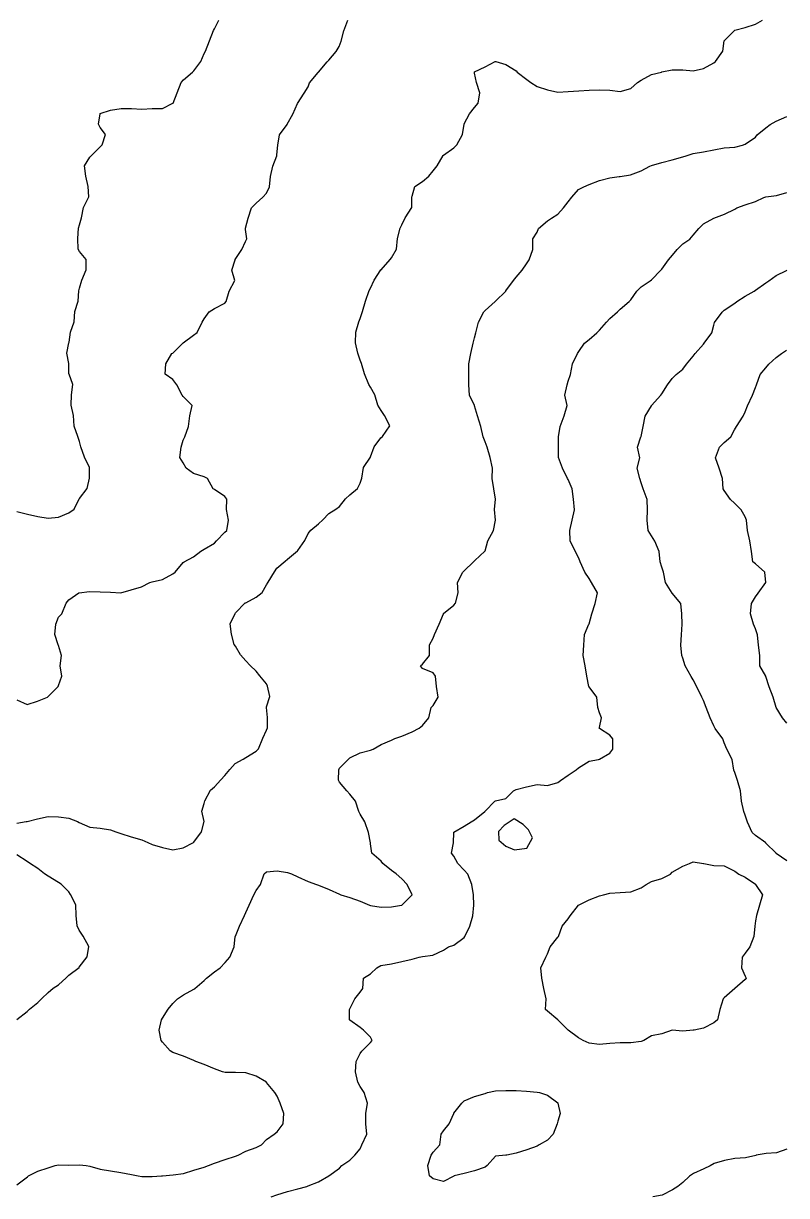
# Model space of a CAD drawing. Extents: x 597 to 1462, y 540 to 1101.
# Drawn here: x 962.3 to 1034, y 784.8 to 895 of the extents above; entities that cross this region are included whole.
import ezdxf

# ---------------------------------------------------------------- set-up
doc = ezdxf.new("R2010")
doc.units = 0
doc.layers.add('TEST', color=7, linetype='CONTINUOUS')

msp = doc.modelspace()

# ---------------------------------------------------------------- linework, layer by layer
at = {"layer": 'TEST', "color": 7}
for points in [[(961.63734, 831.398982), (962.615691, 830.979712), (963.594099, 831.286996), (964.525828, 831.678241), (964.572846, 831.710753), (965.519617, 832.657524), (965.552129, 832.746311), (965.878321, 833.635706), (965.714999, 834.614142), (965.831642, 835.59255), (965.552129, 836.524278), (965.540275, 836.570478), (965.224779, 837.548886), (965.306228, 838.527238), (965.550943, 839.179482), (965.877023, 839.505646), (966.284636, 840.484054), (966.529351, 840.810218), (967.461108, 841.462462), (967.50807, 841.470646), (968.486421, 841.602754), (969.464829, 841.577919), (970.443237, 841.5206), (971.421589, 841.46963), (972.399912, 841.7422), (973.37832, 842.038026), (974.139276, 842.4407), (974.356559, 842.518735), (975.33491, 842.733986), (976.313318, 843.255815), (976.530573, 843.419052), (977.291585, 844.332238), (977.380401, 844.397516), (978.269768, 844.863352), (978.942388, 845.375868), (979.248091, 845.579632), (980.226414, 846.131885), (980.430179, 846.35405), (981.204738, 847.162306), (981.400318, 847.332458), (981.547242, 848.310894), (981.359395, 849.289302), (981.400797, 850.267598), (981.205217, 850.512341), (980.226922, 851.176212), (980.104522, 851.246288), (979.574566, 852.224611), (979.248486, 852.375205), (978.270078, 852.681303), (977.558596, 853.203104), (977.291755, 853.69228), (976.96559, 854.181512), (977.096175, 855.159863), (977.291755, 855.812107), (977.454992, 856.138187), (977.781128, 857.116623), (977.914534, 858.094946), (978.130632, 859.073354), (977.292009, 859.911921), (977.183127, 860.051847), (976.68032, 861.030255), (976.313318, 861.519402), (975.579512, 862.008578), (975.660905, 862.986986), (976.224306, 863.965338), (976.313064, 863.99785), (977.259892, 864.944649), (977.292404, 864.965251), (978.270812, 865.679838), (978.59692, 865.924581), (979.086152, 866.902904), (979.249389, 867.229068), (979.738565, 867.881228), (980.227797, 868.207392), (981.206149, 868.696568), (981.328464, 868.85989), (981.625531, 869.838213), (982.153089, 870.816536), (981.858477, 871.794944), (982.1707, 872.773409), (982.182553, 872.794011), (982.794016, 873.7532), (983.161102, 874.486921), (983.283417, 874.731608), (983.161102, 875.621087), (983.144451, 875.709903), (983.161102, 875.756864), (983.405817, 876.688593), (983.720043, 877.667057), (984.139369, 878.08627), (984.791613, 878.645352), (985.11772, 879.036597), (985.411119, 879.623619), (985.508937, 880.602027), (985.729098, 881.580379), (986.082271, 882.558787), (986.094125, 882.647574), (986.203006, 883.537026), (986.33884, 884.515377), (987.058845, 885.4937), (987.070698, 885.514303), (987.614258, 886.473548), (988.037027, 887.451956), (988.04888, 887.472558), (988.660371, 888.431803), (989.027458, 889.018825), (989.178023, 889.410042), (989.989864, 890.388393), (990.005668, 890.408996), (990.821008, 891.368241), (990.984246, 891.531055), (991.683084, 892.346395), (991.962597, 892.83557), (992.158149, 893.324803), (992.382008, 894.303154), (992.778078, 895.281449)], [(961.643718, 819.808369), (962.533198, 819.971606), (962.621985, 819.979509), (963.600393, 820.237262), (964.578744, 820.45954), (965.557039, 820.42288), (966.535476, 820.297319), (967.350731, 819.971155), (967.514053, 819.882368), (968.492376, 819.444472), (969.470784, 819.348657), (970.449136, 819.188722), (970.938312, 818.993142), (971.427544, 818.842576), (972.405895, 818.548332), (973.384303, 818.259421), (973.971326, 818.014734), (974.362457, 817.819069), (975.340865, 817.525699), (976.319217, 817.32439), (977.297568, 817.497054), (978.265224, 818.015044), (978.277077, 818.026898), (979.010883, 818.994468), (979.248176, 819.972876), (979.046104, 820.9512), (979.255598, 821.685006), (979.336963, 821.929721), (979.842479, 822.908016), (980.233667, 823.234208), (980.835732, 823.886424), (981.21216, 824.293981), (981.668767, 824.864719), (982.190596, 825.423773), (982.924374, 825.843127), (983.169089, 825.982629), (984.147412, 826.576679), (984.373331, 826.821366), (984.783485, 827.799689), (985.12599, 828.560645), (985.207467, 828.777984), (985.215652, 829.756279), (985.126836, 830.68812), (985.126836, 830.73511), (985.126836, 830.746964), (985.441175, 831.714619), (985.221381, 832.692971), (985.126836, 832.902464), (984.493784, 833.671209), (984.148428, 834.122708), (983.577718, 834.649533), (983.170105, 835.094287), (982.680929, 835.627969), (982.191753, 836.466536), (982.069354, 836.606433), (981.824667, 837.58487), (981.702352, 838.563193), (982.167652, 839.541601), (982.192487, 839.587772), (983.1243, 840.519614), (983.17129, 840.527516), (984.149614, 841.062242), (984.708696, 841.49709), (985.127937, 842.230896), (985.291287, 842.475611), (985.889118, 843.453906), (986.106458, 843.780099), (986.889116, 844.432371), (987.084781, 844.627894), (988.039285, 845.410666), (988.06412, 845.435502), (988.716364, 846.390034), (989.042528, 847.042221), (989.287272, 847.368385), (990.021049, 847.955379), (990.412181, 848.346624), (990.999232, 848.933674), (991.651447, 849.324891), (991.97764, 849.569577), (992.564577, 850.303355), (992.955794, 850.694515), (993.6896, 851.281537), (993.934314, 851.77077), (994.097157, 852.259945), (994.26045, 853.238297), (994.896636, 854.216705), (994.91244, 854.249217), (995.238604, 855.196016), (995.890848, 856.034583), (996.030746, 856.174593), (996.729584, 857.152945), (996.217097, 858.131353), (995.891018, 858.620529), (995.597563, 859.109704), (995.320534, 860.088112), (994.912976, 860.786895), (994.735007, 861.066408), (994.342126, 862.044759), (994.065096, 863.023082), (993.934568, 863.349275), (993.704219, 864.00149), (993.477905, 864.979898), (993.527294, 865.95825), (993.79532, 866.936602), (993.935218, 867.262766), (994.152529, 867.91501), (994.424224, 868.893418), (994.791339, 869.871741), (994.913626, 870.116428), (995.23979, 870.850234), (995.879954, 871.828557), (995.891808, 871.84041), (996.747872, 872.805046), (996.870272, 872.968283), (997.359363, 873.783623), (997.45721, 874.761975), (997.685556, 875.740383), (997.84885, 876.066434), (998.174957, 876.718706), (998.780606, 877.697114), (998.780606, 878.675466), (998.827596, 878.764337), (999.072283, 879.653704), (999.806089, 880.142936), (1000.393111, 880.632112), (1000.784356, 881.121288), (1001.175544, 881.610464), (1001.748794, 882.588872), (1001.760647, 882.605523), (1002.738999, 883.288331), (1003.018512, 883.567844), (1003.554254, 884.546196), (1003.698272, 885.524604), (1003.718874, 885.557116), (1004.208106, 886.503915), (1004.697282, 887.090852), (1005.023362, 887.482097), (1005.186684, 888.46042), (1004.86052, 889.438828), (1004.697282, 890.328308), (1004.685429, 890.417067), (1004.697282, 890.437669), (1005.675634, 890.907654), (1006.622518, 891.39683), (1006.65503, 891.409812), (1006.687542, 891.39683), (1007.634341, 891.130045), (1008.612664, 890.540765), (1008.701451, 890.418478), (1009.590931, 889.71964), (1009.982063, 889.440127), (1010.569085, 889.073068), (1011.547493, 888.74936), (1012.525844, 888.522707), (1013.504252, 888.592021), (1014.482604, 888.657299), (1015.461012, 888.705869), (1016.439335, 888.742502), (1017.417743, 888.705869), (1018.396067, 888.583469), (1019.374418, 888.880593), (1020.026747, 889.439675), (1020.352826, 889.656873), (1021.331262, 890.200433), (1022.262991, 890.417773), (1022.309981, 890.429626), (1023.288304, 890.636269), (1024.266712, 890.636269), (1025.24512, 890.540934), (1026.223472, 890.744727), (1027.201823, 891.288287), (1027.365117, 891.397112), (1028.040616, 892.375464), (1028.164201, 893.353815), (1028.180852, 893.370466), (1029.143174, 894.332788), (1029.159825, 894.344641), (1030.138176, 894.610184), (1031.1165, 894.917862), (1031.768828, 895.309079)], [(961.65512, 849.105576), (962.633528, 848.866562), (963.611851, 848.638272), (964.590259, 848.484461), (965.56861, 848.589137), (966.547018, 848.996694), (967.036194, 849.322859), (967.501466, 850.30121), (967.526301, 850.333722), (968.260079, 851.280521), (968.480579, 852.258845), (968.488764, 853.237168), (968.018694, 854.215576), (967.651693, 855.193984), (967.529293, 855.68316), (967.38979, 856.172336), (967.040286, 857.150687), (966.986128, 858.129095), (966.74717, 859.107503), (966.775957, 860.085826), (966.917125, 861.064178), (966.550038, 862.026499), (966.541854, 862.04315), (966.541854, 863.021502), (966.352821, 863.99991), (966.543096, 864.978318), (966.55128, 865.02449), (966.691262, 865.956303), (967.040653, 866.934654), (967.110757, 867.913062), (967.39964, 868.89147), (967.460177, 869.869822), (967.530252, 870.114537), (967.756171, 870.848314), (968.159241, 871.826638), (968.151339, 872.805074), (967.5287, 873.566002), (967.398172, 873.783313), (967.36566, 874.761664), (967.453686, 875.740072), (967.528531, 876.066124), (967.724196, 876.718396), (967.919776, 877.696804), (968.398086, 878.675155), (968.343956, 879.653563), (968.115638, 880.631915), (968.017848, 881.610323), (968.506939, 882.42555), (968.670261, 882.5889), (969.485601, 883.404127), (969.681181, 883.567421), (969.974579, 884.545772), (969.485432, 885.198016), (969.32211, 885.52418), (969.47149, 886.502588), (969.483343, 886.518393), (970.461751, 886.828612), (971.440074, 886.991849), (972.418426, 886.991849), (973.396834, 886.93769), (974.37527, 886.991849), (975.353565, 886.991849), (976.300393, 887.481025), (976.332905, 887.50586), (976.724121, 888.460392), (977.093606, 889.438744), (977.310889, 889.68343), (978.149513, 890.417208), (978.289467, 890.526061), (978.941739, 891.395729), (979.267818, 892.178388), (979.376671, 892.374024), (979.75722, 893.352376), (980.148464, 894.330699), (980.246226, 894.494021), (980.653783, 895.309305)], [(961.653567, 785.841203), (962.631975, 786.58754), (962.754262, 786.668989), (963.610383, 787.097036), (964.588735, 787.430114), (965.24095, 787.647341), (965.567143, 787.717416), (966.545466, 787.68863), (967.52379, 787.721142), (968.176118, 787.645478), (968.502198, 787.593718), (969.480634, 787.289229), (970.459042, 787.155822), (971.437393, 786.992585), (972.415688, 786.788736), (973.068045, 786.666421), (973.394096, 786.625809), (974.372533, 786.613956), (975.261928, 786.668114), (975.350715, 786.676016), (976.32901, 786.765227), (977.307474, 786.884748), (978.28577, 787.201006), (979.264206, 787.482579), (979.655422, 787.645873), (980.242388, 787.855367), (981.220796, 788.221183), (982.199148, 788.515428), (982.443834, 788.624281), (983.177612, 788.991339), (984.155964, 789.345331), (984.645139, 789.602689), (985.134372, 790.091837), (985.83321, 790.581012), (986.11261, 790.798295), (986.68332, 791.559251), (986.764769, 792.537603), (986.392038, 793.516011), (986.112526, 794.168254), (985.895214, 794.494419), (985.134287, 795.45897), (985.109451, 795.470823), (984.154919, 796.029905), (983.176596, 796.340462), (982.198188, 796.383473), (981.21978, 796.391375), (980.975037, 796.452674), (980.241259, 796.71943), (979.262964, 797.130007), (978.480249, 797.431167), (978.284612, 797.506012), (977.306204, 797.919947), (976.327853, 798.269451), (976.048368, 798.409349), (975.34953, 799.224689), (975.209604, 799.387926), (975.023337, 800.366334), (975.260714, 801.344686), (975.34953, 801.484583), (975.883184, 802.32315), (976.327853, 802.86671), (976.762701, 803.301558), (977.306261, 803.677648), (978.284669, 804.225441), (978.373484, 804.279599), (979.262851, 805.032201), (979.472458, 805.258007), (980.241118, 805.855952), (980.767942, 806.2365), (981.219526, 806.725648), (981.671053, 807.214823), (982.075788, 808.193231), (982.189891, 809.171583), (982.198075, 809.192185), (982.574531, 810.15143), (983.054309, 811.129754), (983.176709, 811.409266), (983.482327, 812.108077), (983.929198, 813.086513), (984.15506, 813.505754), (984.546249, 814.064808), (984.888754, 815.043273), (985.133468, 815.238824), (986.111876, 815.344404), (987.0902, 815.18317), (987.481416, 815.043273), (988.068467, 814.776403), (989.04679, 814.344434), (989.829477, 814.064921), (990.025142, 814.007574), (991.003437, 813.575915), (991.981873, 813.144312), (992.121375, 813.086993), (992.960055, 812.842278), (993.938378, 812.481372), (994.808103, 812.108585), (994.916871, 812.067945), (995.895279, 811.938715), (996.873687, 811.963551), (997.820514, 812.110448), (997.853026, 812.122301), (998.819327, 813.08863), (998.342202, 814.066953), (997.853026, 814.593806), (997.319344, 815.045276), (996.874675, 815.371441), (996.059335, 816.023684), (995.896041, 816.240996), (995.040005, 817.001951), (994.917633, 817.891318), (994.90578, 817.980134), (994.700322, 818.958457), (994.35872, 819.936893), (993.939394, 820.670671), (993.808867, 820.915358), (993.482702, 821.893709), (992.960902, 822.545925), (992.681474, 822.872117), (991.982635, 823.687372), (991.879511, 823.850694), (991.916143, 824.829018), (991.98145, 824.99234), (992.79679, 825.80768), (992.960027, 825.970494), (993.938322, 826.418945), (994.916786, 826.677178), (995.161473, 826.786003), (995.895251, 827.205357), (996.873659, 827.624598), (997.199767, 827.764496), (997.85201, 828.009211), (998.830418, 828.416824), (999.482662, 828.742932), (999.808826, 828.987619), (1000.395877, 829.721396), (1000.624166, 830.699833), (1000.787093, 830.895413), (1001.276269, 831.6781), (1001.113004, 832.656508), (1001.031554, 833.634831), (1000.786868, 833.960967), (999.808516, 834.368524), (999.61288, 834.613239), (999.808516, 834.753165), (1000.46076, 835.591788), (1000.46076, 836.57014), (1000.786868, 837.222412), (1000.926822, 837.548548), (1001.346176, 838.526899), (1001.754495, 839.505222), (1001.766348, 839.517076), (1002.744756, 840.320308), (1002.907993, 840.483546), (1003.136396, 841.461869), (1003.07109, 842.440277), (1003.600934, 843.418629), (1003.723333, 843.541028), (1004.579454, 844.397037), (1004.701741, 844.519436), (1005.666405, 845.375501), (1005.678258, 845.422519), (1005.922973, 846.354276), (1006.461115, 847.332684), (1006.645998, 848.311007), (1006.575161, 849.289415), (1006.647579, 850.267767), (1006.506016, 851.246175), (1006.355422, 852.224526), (1006.387934, 853.20285), (1006.165741, 854.181258), (1005.860066, 855.159666), (1005.676734, 855.648729), (1005.513441, 856.138017), (1005.285123, 857.116312), (1004.955685, 858.094777), (1004.698326, 859.053966), (1004.690424, 859.074568), (1004.207373, 860.052976), (1004.153242, 861.031327), (1004.153242, 862.009735), (1004.137438, 862.988087), (1004.329716, 863.966495), (1004.574431, 864.944818), (1004.696746, 865.43405), (1004.794621, 865.923226), (1005.052374, 866.901578), (1005.577138, 867.879929), (1005.6749, 868.002301), (1006.639451, 868.858394), (1006.651304, 868.870247), (1007.618931, 869.837931), (1007.630785, 869.854582), (1008.364562, 870.816931), (1008.609277, 871.143067), (1009.16836, 871.795226), (1009.587629, 872.382333), (1009.832316, 872.773493), (1010.17482, 873.75193), (1010.17482, 874.730253), (1010.566037, 875.382497), (1010.706019, 875.708604), (1011.544586, 876.442382), (1011.935802, 876.687069), (1012.522796, 877.054155), (1013.0663, 877.665646), (1013.501204, 878.224728), (1013.827256, 878.644054), (1014.4795, 879.377776), (1014.968675, 879.622462), (1015.457936, 879.839802), (1016.436259, 880.233868), (1017.414695, 880.492045), (1018.304062, 880.60087), (1018.392878, 880.608772), (1019.371286, 880.763938), (1020.349694, 881.134665), (1021.164921, 881.579335), (1021.328271, 881.644641), (1022.306594, 881.924549), (1023.284918, 882.177053), (1024.263326, 882.454449), (1024.589433, 882.557573), (1025.241762, 882.753153), (1026.220085, 882.918056), (1027.198408, 883.101444), (1028.176816, 883.31057), (1029.155224, 883.352763), (1029.88903, 883.536094), (1030.133745, 883.633856), (1031.112097, 884.29705), (1031.262662, 884.514248), (1032.090505, 885.186953), (1032.498118, 885.4926), (1033.068828, 885.790485), (1034.047236, 886.245315)], [(985.548533, 784.707516), (986.107558, 784.877753), (987.085966, 785.196918), (988.06429, 785.441605), (988.902885, 785.68632), (989.042839, 785.73489), (990.02119, 786.105137), (990.987491, 786.664248), (990.999344, 786.680899), (991.977752, 787.398618), (992.222439, 787.643333), (992.956245, 788.132509), (993.445421, 788.621741), (993.934597, 789.208792), (994.097524, 789.599923), (994.545918, 790.578331), (994.467884, 791.556655), (994.476068, 792.535006), (994.631573, 793.513414), (994.299679, 794.491822), (993.932678, 795.07876), (993.715366, 795.470004), (993.498027, 796.448328), (993.565732, 797.426736), (993.932819, 798.160542), (994.095689, 798.405257), (994.910973, 799.220484), (995.07421, 799.383721), (994.910973, 799.709914), (994.258757, 800.362129), (993.932565, 800.606872), (992.954241, 801.309126), (992.929406, 801.341638), (992.921221, 802.319933), (992.953733, 802.366951), (993.442909, 803.29868), (993.932057, 803.950923), (994.1768, 804.277088), (994.258249, 805.255439), (994.910465, 805.646656), (995.497515, 806.233621), (995.88876, 806.429258), (996.867083, 806.58925), (997.845491, 806.804049), (998.823814, 807.048792), (999.476086, 807.211606), (999.802251, 807.28727), (1000.780546, 807.407609), (1001.75901, 807.896757), (1002.24813, 808.190183), (1002.737418, 808.362847), (1003.715713, 809.079607), (1003.785817, 809.168366), (1004.259443, 810.146774), (1004.531166, 811.125125), (1004.621618, 812.103533), (1004.592832, 813.081856), (1004.420112, 814.060264), (1004.042019, 815.038616), (1003.715967, 815.4151), (1003.113874, 816.01708), (1002.737362, 816.716032), (1002.520051, 816.995432), (1002.718171, 817.97384), (1002.726355, 818.952192), (1002.738208, 818.972794), (1003.71656, 819.540597), (1004.368804, 819.931757), (1004.694968, 820.127393), (1005.6495, 820.910108), (1005.674336, 820.956252), (1006.606064, 821.888093), (1006.653054, 821.904744), (1007.631377, 822.133034), (1008.365183, 822.86684), (1008.609898, 822.975693), (1009.588193, 823.233841), (1010.566658, 823.454003), (1011.545066, 823.356241), (1012.523361, 823.649583), (1012.768076, 823.845248), (1013.501882, 824.334423), (1014.23566, 824.823571), (1014.480346, 825.019236), (1015.458782, 825.638826), (1016.348178, 825.802176), (1016.436965, 825.827012), (1017.41526, 826.39013), (1017.694773, 826.781375), (1017.694773, 827.759698), (1017.41526, 828.085834), (1016.436965, 828.706469), (1016.412129, 828.738981), (1016.436965, 828.827796), (1016.632516, 829.717276), (1016.436965, 830.206424), (1016.297039, 830.695571), (1016.19225, 831.674007), (1015.458528, 832.636329), (1015.446675, 832.65298), (1015.242826, 833.631388), (1015.093502, 834.609711), (1014.901224, 835.588147), (1014.971272, 836.566471), (1015.041348, 837.544879), (1015.44978, 838.523202), (1015.461633, 838.555714), (1015.728418, 839.502541), (1016.048458, 840.480949), (1016.243981, 841.459273), (1015.6871, 842.437624), (1015.461238, 842.804711), (1015.053624, 843.416202), (1014.633508, 844.39461), (1014.482914, 844.720689), (1014.15675, 845.373018), (1013.667574, 846.351369), (1013.642739, 847.329664), (1013.869871, 848.3081), (1014.078575, 849.286508), (1013.992243, 850.264832), (1013.858865, 851.243155), (1013.503236, 852.112908), (1013.437958, 852.221761), (1012.959592, 853.200084), (1012.590135, 854.178492), (1012.590135, 855.156844), (1012.598319, 856.135252), (1012.754219, 857.113603), (1013.115604, 858.091898), (1013.398363, 859.070334), (1013.181023, 860.048742), (1013.398363, 861.027094), (1013.507131, 861.35323), (1013.702768, 862.005389), (1013.898376, 862.983797), (1014.363083, 863.962262), (1014.485483, 864.157785), (1015.044537, 864.940557), (1015.463891, 865.266664), (1016.197584, 865.918908), (1016.442299, 866.163623), (1017.094542, 866.897401), (1017.420622, 867.264431), (1018.119545, 867.875894), (1018.398945, 868.120608), (1019.237625, 868.854386), (1019.377523, 868.993973), (1019.964573, 869.832568), (1020.35579, 870.223785), (1021.194356, 870.810751), (1021.334339, 870.89951), (1022.223734, 871.788989), (1022.312549, 871.897814), (1022.914614, 872.767482), (1023.290703, 873.212123), (1023.742202, 873.745834), (1024.269026, 874.272658), (1024.921298, 874.724242), (1025.247463, 875.091243), (1025.790994, 875.702706), (1026.225786, 876.137554), (1027.185003, 876.681114), (1027.205605, 876.689298), (1028.183957, 877.072754), (1029.162365, 877.537546), (1029.357945, 877.659861), (1030.140716, 877.939374), (1031.11904, 878.246629), (1031.901698, 878.637874), (1032.097278, 878.680066), (1033.075686, 878.8078), (1034.054094, 879.10117)], [(1034.047236, 816.276019), (1033.068913, 816.976862), (1033.052262, 816.988715), (1032.08994, 817.951036), (1032.078087, 817.966841), (1031.113508, 818.651738), (1030.787344, 818.94508), (1030.35258, 819.923431), (1030.135241, 820.57576), (1030.026388, 820.901839), (1029.809077, 821.880247), (1029.700224, 822.858683), (1029.42359, 823.836978), (1029.156833, 824.570784), (1029.075384, 824.815499), (1028.930914, 825.793907), (1028.404175, 826.772259), (1028.178256, 827.359253), (1028.038753, 827.750413), (1027.330601, 828.728821), (1027.200017, 828.973508), (1026.833015, 829.707314), (1026.465901, 830.685665), (1026.221214, 831.337937), (1026.07062, 831.664073), (1025.598491, 832.642396), (1025.242919, 833.294668), (1025.047395, 833.620804), (1024.509226, 834.599156), (1024.264511, 835.332934), (1024.194435, 835.577649), (1024.081123, 836.555972), (1024.14245, 837.534408), (1024.203748, 838.512732), (1024.195846, 839.491055), (1024.087896, 840.469463), (1023.287345, 841.437146), (1023.275491, 841.449), (1022.634, 842.427295), (1022.458402, 843.405646), (1022.307836, 843.894879), (1022.157242, 844.384054), (1022.063149, 845.362462), (1021.655592, 846.340814), (1021.329428, 846.82999), (1021.02824, 847.319137), (1020.921871, 848.297545), (1020.954383, 849.275953), (1020.911372, 850.254305), (1020.561896, 851.232656), (1020.352375, 851.819707), (1020.23006, 852.210895), (1019.996351, 853.189218), (1020.23006, 854.167626), (1020.026239, 855.145978), (1020.341791, 856.124386), (1020.353645, 856.171348), (1020.549225, 857.103133), (1020.720675, 858.081484), (1021.318365, 859.059892), (1021.330218, 859.067794), (1022.219613, 860.036466), (1022.3084, 860.176392), (1022.842083, 861.015043), (1023.286808, 861.626506), (1023.65381, 861.993536), (1024.265273, 862.482796), (1024.614805, 862.971887), (1025.243794, 863.705665), (1025.439374, 863.95038), (1026.222032, 864.853548), (1026.292136, 864.929211), (1026.990947, 865.907619), (1027.200469, 866.641397), (1027.270544, 866.886084), (1027.983297, 867.864435), (1028.178961, 868.027673), (1029.157369, 868.703228), (1029.352949, 868.843182), (1030.135636, 869.364954), (1030.991729, 869.82159), (1031.114044, 869.902955), (1032.092452, 870.621916), (1032.37188, 870.799998), (1033.070691, 871.289174), (1034.029936, 871.778321), (1034.050538, 871.786506)], [(1034.044978, 829.221299), (1033.641852, 829.710474), (1033.066401, 830.679202), (1033.058217, 830.687387), (1032.784913, 831.665795), (1032.391608, 832.644146), (1032.085989, 833.603278), (1032.078087, 833.623881), (1031.525129, 834.602289), (1031.525129, 835.580697), (1031.385147, 836.559048), (1031.301299, 837.537372), (1031.105662, 838.096454), (1030.922331, 838.51578), (1030.64897, 839.494131), (1030.729234, 840.472539), (1031.105662, 841.084002), (1031.350349, 841.451004), (1032.075378, 842.429468), (1031.975528, 843.407763), (1031.105832, 844.190535), (1030.861088, 844.386115), (1030.738802, 845.364438), (1030.571811, 846.342846), (1030.371687, 847.321198), (1030.266982, 848.299549), (1030.127424, 848.625685), (1029.771428, 849.277957), (1029.148903, 849.900539), (1028.757658, 850.256196), (1028.170664, 851.094791), (1028.081849, 851.234688), (1027.993005, 852.21304), (1027.681629, 853.191448), (1027.342822, 854.169856), (1027.719306, 855.148208), (1028.170805, 855.599763), (1028.793444, 856.126503), (1029.149439, 856.778831), (1029.327436, 857.104911), (1029.950047, 858.083347), (1030.128016, 858.474479), (1030.372731, 859.061529), (1030.839696, 860.039937), (1031.106537, 860.773715), (1031.204299, 861.018402), (1031.541442, 861.996753), (1032.085002, 862.608244), (1032.378456, 862.97533), (1033.063268, 863.597884), (1033.552444, 863.953908), (1034.041676, 864.280072)], [(961.647161, 801.381967), (962.625569, 802.13217), (962.84288, 802.349482), (963.603836, 802.97212), (963.995052, 803.328115), (964.582074, 803.915109), (965.07125, 804.306326), (965.560426, 804.632405), (966.271993, 805.284621), (966.538749, 805.529364), (967.506433, 806.263142), (967.518286, 806.274995), (968.252064, 807.242594), (968.415301, 808.221002), (967.874338, 809.19941), (967.518286, 809.758436), (967.308793, 810.177762), (967.217522, 811.156113), (967.192686, 812.134521), (966.703398, 813.112929), (966.54016, 813.357616), (965.806383, 814.091394), (965.561696, 814.231319), (964.583344, 814.825369), (964.25718, 815.070084), (963.604936, 815.55926), (962.82225, 816.048379), (962.626613, 816.211644), (961.648262, 816.83132)], [(1020.594973, 799.38406), (1020.350258, 799.290701), (1019.37185, 799.166354), (1018.393498, 799.174256), (1017.415203, 799.123286), (1016.436767, 799.017284), (1015.458444, 799.154049), (1014.899362, 799.384398), (1014.480036, 799.629085), (1013.501712, 800.356372), (1013.493528, 800.364274), (1012.523925, 801.333848), (1012.512072, 801.342033), (1011.544445, 802.142472), (1011.366419, 802.320497), (1011.422158, 803.298934), (1011.218394, 804.277257), (1011.01096, 805.255608), (1010.932926, 806.234016), (1011.40466, 807.21234), (1011.544558, 807.538504), (1011.789244, 808.190748), (1012.523022, 809.093859), (1012.577181, 809.169494), (1012.930269, 810.147846), (1013.501063, 810.832743), (1013.684367, 811.126085), (1014.472416, 812.104493), (1014.480318, 812.112395), (1015.458726, 812.624346), (1016.437134, 812.986889), (1016.828238, 813.084679), (1017.415288, 813.238941), (1018.393696, 813.293862), (1019.372048, 813.37771), (1020.350456, 813.736612), (1020.839631, 814.062776), (1021.328807, 814.329561), (1022.307215, 814.633571), (1023.122442, 815.041128), (1023.285792, 815.204422), (1024.264116, 815.77516), (1024.91636, 816.019846), (1025.242524, 816.183084), (1026.220875, 816.036159), (1026.267837, 816.019508), (1027.19965, 815.841538), (1028.178002, 815.824887), (1029.15641, 815.321685), (1029.547626, 815.0422), (1030.134677, 814.748774), (1031.113028, 814.080048), (1031.124882, 814.063397), (1031.763353, 813.085046), (1031.502326, 812.106638), (1031.199896, 811.12823), (1031.111081, 810.639138), (1031.045803, 810.149878), (1030.948013, 809.171555), (1030.59326, 808.193147), (1030.132842, 807.591054), (1029.861175, 807.214569), (1029.807017, 806.236218), (1030.133153, 805.453559), (1030.221968, 805.257979), (1030.133153, 805.135579), (1029.168517, 804.279571), (1029.156664, 804.267718), (1028.178256, 803.410101), (1028.069431, 803.301248), (1027.758874, 802.32284), (1027.52604, 801.344516), (1027.199848, 801.065004), (1026.221524, 800.56183), (1025.332073, 800.36625), (1025.243286, 800.358347), (1024.264878, 800.27035), (1023.286526, 800.358347), (1022.308118, 800.012174), (1021.329767, 799.841147), (1020.595989, 799.389591)], [(1002.76358, 786.665123), (1002.738745, 786.656938), (1001.760337, 786.14479), (1000.781929, 786.386993), (1000.455821, 786.666506), (1000.292527, 787.644942), (1000.593715, 788.62335), (1000.781929, 788.910991), (1001.434285, 789.601588), (1001.547569, 790.57994), (1001.760337, 790.906104), (1002.303897, 791.558348), (1002.73262, 792.536671), (1002.740805, 792.548525), (1003.501761, 793.51316), (1003.719072, 793.70874), (1004.69748, 794.142064), (1005.675831, 794.416243), (1005.920518, 794.491088), (1006.654296, 794.67442), (1007.632704, 794.706932), (1008.611055, 794.68633), (1009.589407, 794.624213), (1010.567815, 794.539998), (1010.812502, 794.490609), (1011.546279, 794.245894), (1012.524716, 793.52095), (1012.5329, 793.513047), (1012.735479, 792.534639), (1012.525957, 791.800833), (1012.444508, 791.556147), (1012.09142, 790.57771), (1011.54786, 790.034179), (1010.765116, 789.599415), (1010.569565, 789.459461), (1009.591157, 789.109986), (1008.612805, 788.816531), (1007.723325, 788.621007), (1007.634538, 788.612823), (1006.65613, 788.511787), (1005.873443, 787.64212), (1005.677892, 787.491469), (1004.699484, 787.152718), (1003.721047, 786.893694), (1002.7666, 786.663316)], [(1034.071818, 789.16468), (1033.09341, 788.849974), (1032.115058, 788.783088), (1031.18333, 788.605034), (1031.136312, 788.596849), (1030.158016, 788.361137), (1029.179552, 788.304608), (1028.201144, 788.116366), (1027.222849, 787.822911), (1026.855819, 787.627331), (1026.244328, 787.339634), (1025.26592, 786.893638), (1024.898918, 786.648923), (1024.287343, 786.03746), (1023.798167, 785.670346), (1023.308991, 785.344294), (1022.330696, 784.855119), (1021.441216, 784.691881)]]:
    msp.add_lwpolyline(points, dxfattribs=at)
msp.add_lwpolyline([(1010.135479, 818.452178), (1009.759982, 819.201874), (1009.270806, 819.691162), (1008.406247, 820.241242), (1007.474405, 819.58897), (1006.926838, 819.045071), (1006.987516, 818.223889), (1007.632252, 817.651062), (1008.451318, 817.310731), (1009.591298, 817.483987), (1010.135479, 818.452178)], close=True, dxfattribs=at)

doc.saveas('drawing.dxf')
